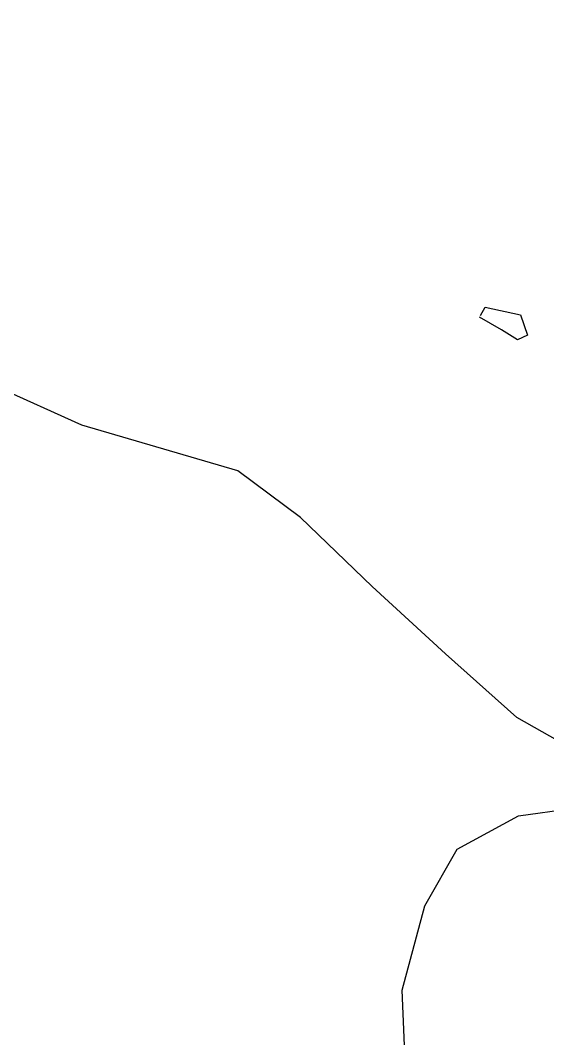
# Model space of a CAD drawing. Header units: metres. Extents: x -9.01 to -4.89, y -17.74 to -14.06.
# Drawn here: x -7.685 to -7.06, y -16.43 to -15.222 of the extents above; entities that cross this region are included whole.
import ezdxf

# ---------------------------------------------------------------- set-up
doc = ezdxf.new("R2010")
doc.units = ezdxf.units.M
doc.header["$LTSCALE"] = 25
doc.header["$MEASUREMENT"] = 0
doc.layers.add('BEFUND', color=1, linetype='CONTINUOUS')
doc.layers.add('STEINE', color=4, linetype='CONTINUOUS')

msp = doc.modelspace()

# ---------------------------------------------------------------- linework, layer by layer
at = {"layer": 'BEFUND'}
for points in [[(-6.3122, -16.4404), (-6.4575, -16.3692), (-6.5968, -16.3169), (-6.761, -16.2355), (-6.8722, -16.1694), (-6.9854, -16.1119), (-7.0966, -16.0489), (-7.1808, -15.9735), (-7.268, -15.8936), (-7.3528, -15.8116), (-7.4272, -15.7562), (-7.6123, -15.7019), (-7.8158, -15.6104), (-7.9719, -15.556), (-8.5247, -15.3191), (-8.7179, -15.2755), (-8.8642, -15.2518), (-8.9484, -15.2218)], [(-6.9833, -16.5804), (-7.0363, -16.5977), (-7.1046, -16.5861), (-7.1597, -16.5536), (-7.2286, -16.466), (-7.2323, -16.3722), (-7.2054, -16.2722), (-7.1673, -16.2049), (-7.0944, -16.1656), (-7.0317, -16.1568), (-6.943, -16.1934), (-6.868, -16.2642), (-6.9102, -16.3458), (-6.9433, -16.3866), (-6.9539, -16.4498), (-6.9477, -16.514), (-6.9833, -16.5804)]]:
    msp.add_lwpolyline(points, dxfattribs=at)
at = {"layer": 'STEINE'}
msp.add_lwpolyline([(-7.1395, -15.5718), (-7.1339, -15.5621), (-7.0921, -15.5712), (-7.0839, -15.5952), (-7.0956, -15.6008), (-7.1145, -15.5891), (-7.1405, -15.5739)], dxfattribs=at)

doc.saveas('drawing.dxf')
